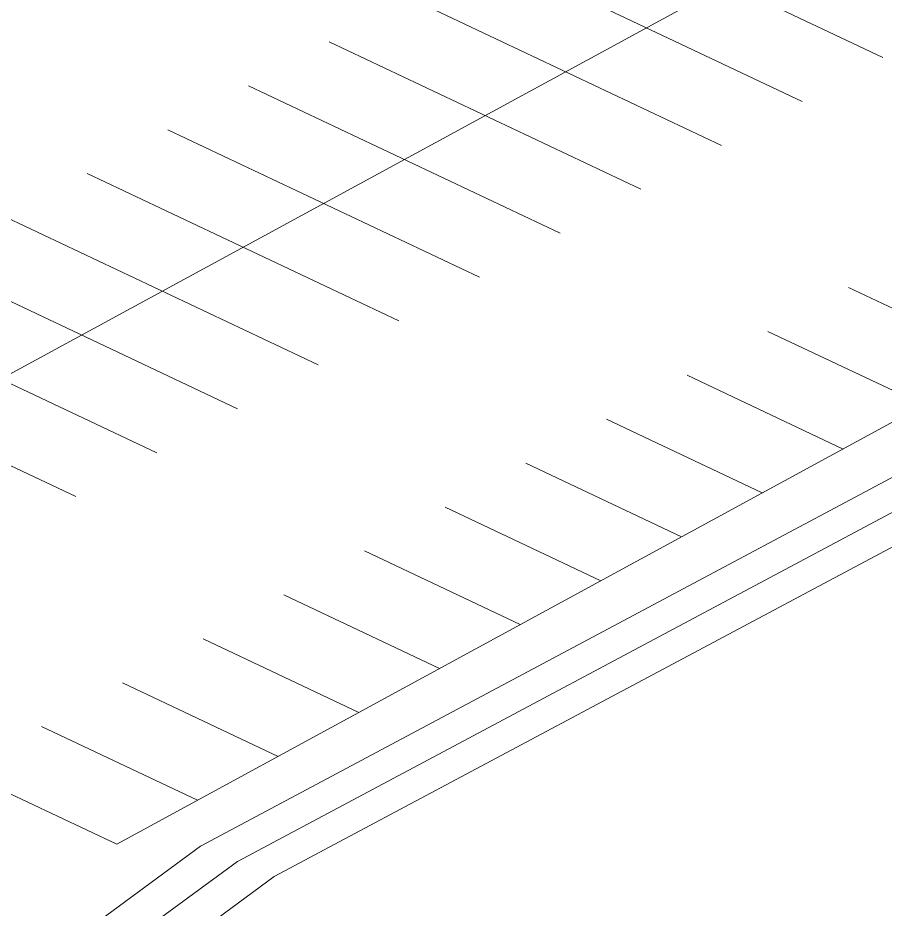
# Model space of a CAD drawing. Header units: inches. Extents: x 27328 to 52026, y -4075 to 4147.
# Drawn here: x 34393 to 35272, y 182 to 1086 of the extents above; entities that cross this region are included whole.
import ezdxf

# ---------------------------------------------------------------- set-up
doc = ezdxf.new("R2010")
doc.units = ezdxf.units.IN
doc.header["$MEASUREMENT"] = 0
for name, color, linetype, lineweight in [('BMP', 80, 'Continuous', 9), ('EOP-PR', 4, 'Continuous', 9), ('PAINT', 190, 'Continuous', 9)]:
    doc.layers.add(name, color=color, linetype=linetype, lineweight=lineweight)

msp = doc.modelspace()

# ---------------------------------------------------------------- linework, layer by layer
at = {"layer": 'BMP'}
for p, q in [((36144.92, 1082.19), (34577.88, 246.41)), ((36180.83, 1066.01), (34615.23, 231)), ((36216.74, 1049.83), (34652.59, 215.59)), ((34577.88, 246.41), (34438.83, 144.4)), ((34615.23, 231), (34489.45, 138.72)), ((34652.59, 215.59), (34540.06, 133.04))]:
    msp.add_line(p, q, dxfattribs=at)
at = {"layer": 'EOP-PR'}
for p, q in [((36129.4, 1139.01), (34492.87, 248.41)), ((34492.87, 248.41), (34361.21, 310.68))]:
    msp.add_line(p, q, dxfattribs=at)
at = {"layer": 'PAINT'}
for p, q in [((35529.11, 1348.01), (34048.05, 542.01)), ((35269.79, 1046.18), (34953.8, 1195.63)), ((35187.96, 1001.65), (34871.98, 1151.1)), ((35106.14, 957.12), (34790.15, 1106.57)), ((35024.31, 912.59), (34708.32, 1062.04)), ((34942.48, 868.06), (34626.5, 1017.51)), ((34860.66, 823.53), (34544.67, 972.98)), ((34778.83, 779), (34462.84, 928.45)), ((34697, 734.47), (34381.01, 883.92)), ((34615.18, 689.94), (34299.19, 839.39)), ((35234.97, 812.96), (35392.96, 738.24)), ((34533.35, 645.41), (34217.36, 794.86)), ((35153.14, 768.43), (35311.14, 693.71)), ((34451.52, 600.88), (34135.53, 750.33)), ((35071.32, 723.9), (35229.31, 649.18)), ((34989.49, 679.37), (35147.48, 604.65)), ((34907.66, 634.84), (35065.66, 560.12)), ((34825.83, 590.31), (34983.83, 515.59)), ((34744.01, 545.78), (34902, 471.06)), ((34662.18, 501.25), (34820.18, 426.53)), ((34580.35, 456.72), (34738.35, 382)), ((34498.53, 412.19), (34656.52, 337.47)), ((34416.7, 367.66), (34574.69, 292.94))]:
    msp.add_line(p, q, dxfattribs=at)

doc.saveas('drawing.dxf')
